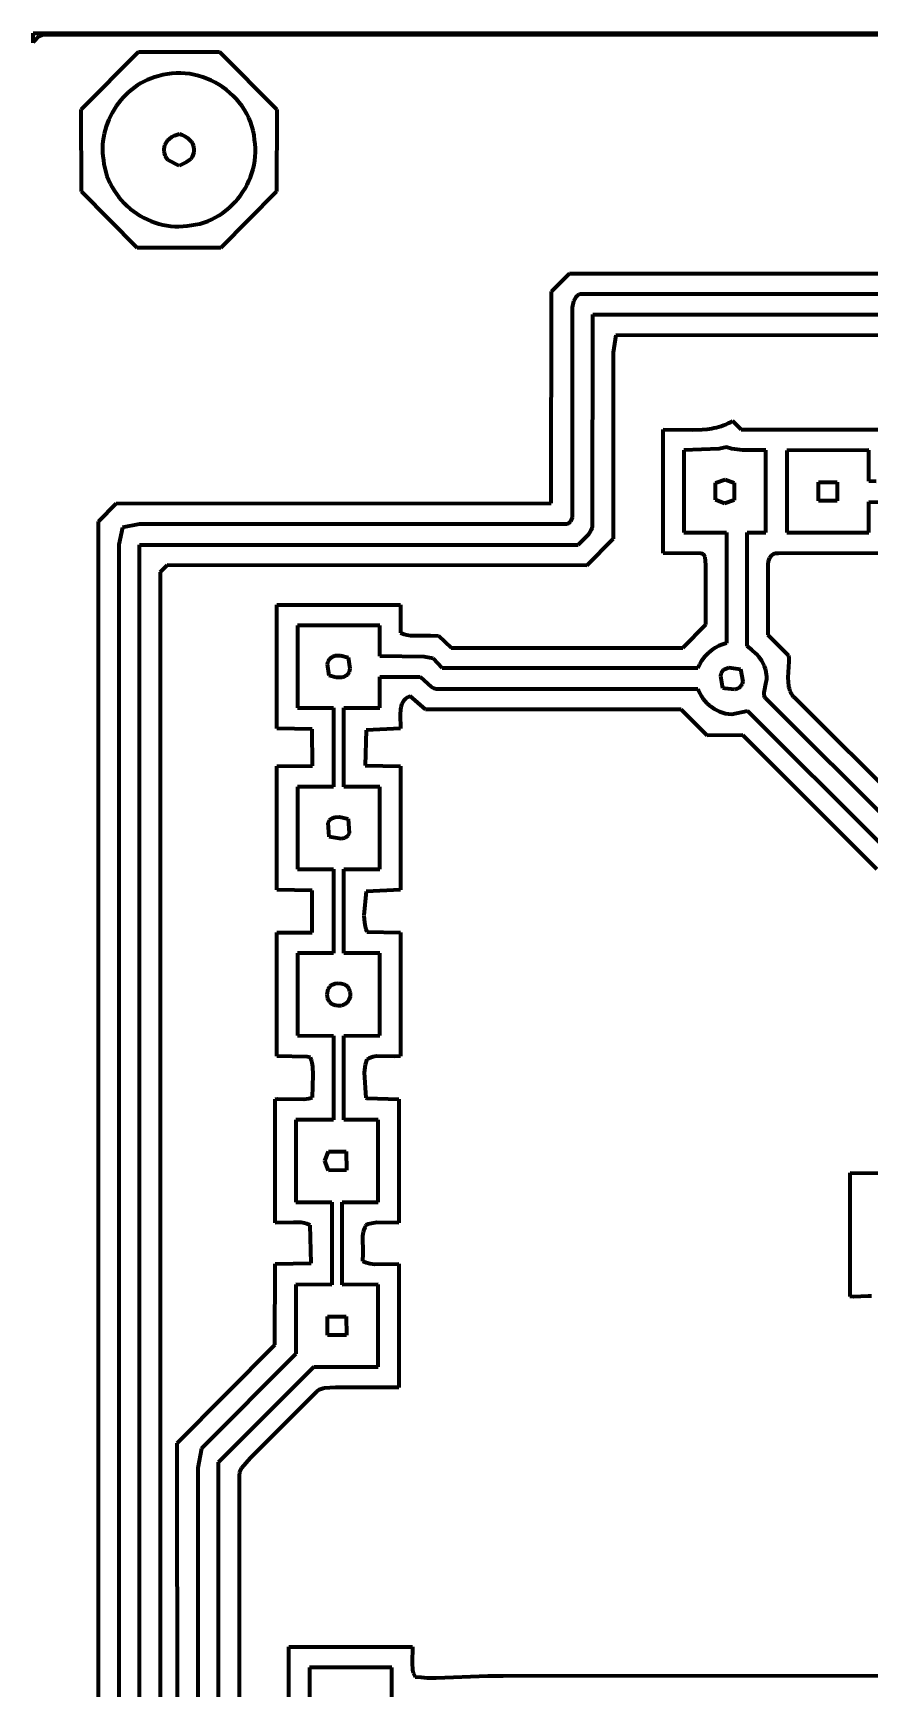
# Model space of a CAD drawing. Header units: millimetres. Extents: x 0 to 15.3, y 0 to 12.6.
# Drawn here: x 0 to 3.39, y 5.91 to 12.61 of the extents above; entities that cross this region are included whole.
import ezdxf

# ---------------------------------------------------------------- set-up
doc = ezdxf.new("R2010")
doc.units = ezdxf.units.MM
doc.layers.add('color#f8f8f8ff', color=7, linetype='CONTINUOUS', lineweight=100)

msp = doc.modelspace()

# ---------------------------------------------------------------- linework, layer by layer
at = {"layer": 'color#f8f8f8ff'}
for p, q in [((0, 12.6111), (15.2778, 12.6111)), ((0, 12.572), (0, 12.6111)), ((0.0234, 12.5977), (0.0012, 12.5741)), ((0.0405, 12.6039), (0.0234, 12.5977)), ((0.0551, 12.6038), (0.0405, 12.6039)), ((15.2227, 12.6039), (0.0551, 12.6038)), ((0.0012, 12.5741), (0, 12.572)), ((0.1944, 12.3023), (0.4269, 12.5348)), ((0.4269, 12.5348), (0.7537, 12.5348)), ((0.7537, 12.5348), (0.9861, 12.3023)), ((0.4101, 12.3914), (0.398, 12.3822)), ((0.4227, 12.4001), (0.4101, 12.3914)), ((0.4357, 12.408), (0.4227, 12.4001)), ((0.4491, 12.4153), (0.4357, 12.408)), ((0.4628, 12.4219), (0.4491, 12.4153)), ((0.477, 12.4277), (0.4628, 12.4219)), ((0.4915, 12.4327), (0.477, 12.4277)), ((0.5063, 12.4369), (0.4915, 12.4327)), ((0.5244, 12.4419), (0.5063, 12.4369)), ((0.5426, 12.4456), (0.5244, 12.4419)), ((0.5608, 12.4481), (0.5426, 12.4456)), ((0.5791, 12.4493), (0.5608, 12.4481)), ((0.5974, 12.4494), (0.5791, 12.4493)), ((0.6156, 12.4483), (0.5974, 12.4494)), ((0.6337, 12.4461), (0.6156, 12.4483)), ((0.6516, 12.4428), (0.6337, 12.4461)), ((0.6693, 12.4384), (0.6516, 12.4428)), ((0.6867, 12.433), (0.6693, 12.4384)), ((0.7038, 12.4266), (0.6867, 12.433)), ((0.7205, 12.4193), (0.7038, 12.4266)), ((0.7367, 12.411), (0.7205, 12.4193)), ((0.7525, 12.4018), (0.7367, 12.411)), ((0.7678, 12.3918), (0.7525, 12.4018)), ((0.7824, 12.381), (0.7678, 12.3918)), ((0.345, 12.3275), (0.3361, 12.3151)), ((0.3546, 12.3394), (0.345, 12.3275)), ((0.3647, 12.3509), (0.3546, 12.3394)), ((0.3753, 12.3619), (0.3647, 12.3509)), ((0.3864, 12.3723), (0.3753, 12.3619)), ((0.398, 12.3822), (0.3864, 12.3723)), ((0.7965, 12.3693), (0.7824, 12.381)), ((0.8098, 12.3569), (0.7965, 12.3693)), ((0.8224, 12.3438), (0.8098, 12.3569)), ((0.8342, 12.33), (0.8224, 12.3438)), ((0.8451, 12.3155), (0.8342, 12.33)), ((0.1953, 11.971), (0.1944, 12.3023)), ((0.3064, 12.2617), (0.3006, 12.2476)), ((0.3128, 12.2756), (0.3064, 12.2617)), ((0.32, 12.2891), (0.3128, 12.2756)), ((0.3277, 12.3023), (0.32, 12.2891)), ((0.3361, 12.3151), (0.3277, 12.3023)), ((0.8552, 12.3004), (0.8451, 12.3155)), ((0.8643, 12.2847), (0.8552, 12.3004)), ((0.8725, 12.2684), (0.8643, 12.2847)), ((0.8795, 12.2516), (0.8725, 12.2684)), ((0.9861, 12.3023), (0.9851, 11.9702)), ((0.2875, 12.2038), (0.2846, 12.1889)), ((0.2911, 12.2186), (0.2875, 12.2038)), ((0.2955, 12.2332), (0.2911, 12.2186)), ((0.3006, 12.2476), (0.2955, 12.2332)), ((0.5512, 12.1836), (0.5609, 12.1911)), ((0.5609, 12.1911), (0.5718, 12.1971)), ((0.5718, 12.1971), (0.5836, 12.2015)), ((0.5836, 12.2015), (0.5917, 12.2034)), ((0.5917, 12.2034), (0.6032, 12.1999)), ((0.6032, 12.1999), (0.6142, 12.1947)), ((0.6142, 12.1947), (0.6242, 12.1879)), ((0.8855, 12.2343), (0.8795, 12.2516)), ((0.8903, 12.2165), (0.8855, 12.2343)), ((0.8939, 12.1983), (0.8903, 12.2165)), ((0.8963, 12.1797), (0.8939, 12.1983)), ((0.2812, 12.1586), (0.2807, 12.1433)), ((0.2807, 12.1433), (0.281, 12.128)), ((0.281, 12.128), (0.2822, 12.1127)), ((0.2825, 12.1738), (0.2812, 12.1586)), ((0.2846, 12.1889), (0.2825, 12.1738)), ((0.53, 12.1422), (0.531, 12.1501)), ((0.53, 12.1382), (0.53, 12.1422)), ((0.5303, 12.1341), (0.53, 12.1382)), ((0.5309, 12.1299), (0.5303, 12.1341)), ((0.5318, 12.1257), (0.5309, 12.1299)), ((0.531, 12.1501), (0.5332, 12.1576)), ((0.5331, 12.1215), (0.5318, 12.1257)), ((0.5332, 12.1576), (0.5364, 12.1648)), ((0.5364, 12.1648), (0.5405, 12.1715)), ((0.5405, 12.1715), (0.5454, 12.1778)), ((0.5454, 12.1778), (0.5512, 12.1836)), ((0.6242, 12.1879), (0.6331, 12.1799)), ((0.6331, 12.1799), (0.6405, 12.1707)), ((0.6405, 12.1707), (0.6444, 12.164)), ((0.6444, 12.164), (0.6475, 12.157)), ((0.6475, 12.157), (0.6495, 12.1496)), ((0.6488, 12.126), (0.6476, 12.1219)), ((0.6497, 12.13), (0.6488, 12.126)), ((0.6495, 12.1496), (0.6505, 12.1419)), ((0.6503, 12.134), (0.6497, 12.13)), ((0.6505, 12.1419), (0.6503, 12.134)), ((0.8986, 12.1626), (0.8963, 12.1797)), ((0.8998, 12.1455), (0.8986, 12.1626)), ((0.899, 12.1114), (0.9, 12.1284)), ((0.9, 12.1284), (0.8998, 12.1455)), ((0.2822, 12.1127), (0.2843, 12.0975)), ((0.2843, 12.0975), (0.2865, 12.0809)), ((0.2865, 12.0809), (0.2897, 12.0646)), ((0.2897, 12.0646), (0.2938, 12.0486)), ((0.5348, 12.1172), (0.5331, 12.1215)), ((0.5363, 12.1118), (0.5348, 12.1172)), ((0.5396, 12.1049), (0.5363, 12.1118)), ((0.546, 12.0974), (0.5396, 12.1049)), ((0.5915, 12.0743), (0.546, 12.0974)), ((0.6209, 12.0886), (0.5915, 12.0743)), ((0.6384, 12.1018), (0.6209, 12.0886)), ((0.6436, 12.1101), (0.6384, 12.1018)), ((0.646, 12.1178), (0.6436, 12.1101)), ((0.6476, 12.1219), (0.646, 12.1178)), ((0.8854, 12.0449), (0.8902, 12.0612)), ((0.8902, 12.0612), (0.8941, 12.0778)), ((0.8941, 12.0778), (0.8971, 12.0945)), ((0.8971, 12.0945), (0.899, 12.1114)), ((0.2938, 12.0486), (0.2989, 12.033)), ((0.2989, 12.033), (0.3049, 12.0176)), ((0.3049, 12.0176), (0.3117, 12.0027)), ((0.3117, 12.0027), (0.3194, 11.9882)), ((0.8573, 11.983), (0.8655, 11.9979)), ((0.8655, 11.9979), (0.873, 12.0132)), ((0.873, 12.0132), (0.8796, 12.0289)), ((0.8796, 12.0289), (0.8854, 12.0449)), ((0.421, 11.7423), (0.1953, 11.971)), ((0.3194, 11.9882), (0.3278, 11.9741)), ((0.3278, 11.9741), (0.337, 11.9605)), ((0.337, 11.9605), (0.3469, 11.9474)), ((0.3469, 11.9474), (0.3575, 11.9348)), ((0.3575, 11.9348), (0.3688, 11.9228)), ((0.3688, 11.9228), (0.3806, 11.9114)), ((0.9851, 11.9702), (0.7599, 11.7424)), ((0.805, 11.916), (0.8168, 11.9282)), ((0.8168, 11.9282), (0.828, 11.9411)), ((0.828, 11.9411), (0.8385, 11.9546)), ((0.8385, 11.9546), (0.8483, 11.9685)), ((0.8483, 11.9685), (0.8573, 11.983)), ((0.3806, 11.9114), (0.393, 11.9006)), ((0.393, 11.9006), (0.406, 11.8904)), ((0.406, 11.8904), (0.4194, 11.8809)), ((0.4194, 11.8809), (0.4333, 11.8721)), ((0.4333, 11.8721), (0.4477, 11.864)), ((0.4477, 11.864), (0.4624, 11.8567)), ((0.4624, 11.8567), (0.4775, 11.8502)), ((0.7064, 11.8509), (0.7219, 11.8577)), ((0.7219, 11.8577), (0.7371, 11.8654)), ((0.7371, 11.8654), (0.7517, 11.8739)), ((0.7517, 11.8739), (0.7658, 11.8833)), ((0.7658, 11.8833), (0.7794, 11.8935)), ((0.7794, 11.8935), (0.7925, 11.9044)), ((0.7925, 11.9044), (0.805, 11.916)), ((0.4775, 11.8502), (0.4929, 11.8445)), ((0.4929, 11.8445), (0.5085, 11.8397)), ((0.5085, 11.8397), (0.5245, 11.8357)), ((0.5245, 11.8357), (0.5406, 11.8326)), ((0.5406, 11.8326), (0.5569, 11.8305)), ((0.5569, 11.8305), (0.5734, 11.8294)), ((0.5734, 11.8294), (0.5899, 11.8292)), ((0.5899, 11.8292), (0.6065, 11.8301)), ((0.6065, 11.8301), (0.6232, 11.832)), ((0.6232, 11.832), (0.6404, 11.8336)), ((0.6404, 11.8336), (0.6574, 11.8364)), ((0.6574, 11.8364), (0.6741, 11.8402)), ((0.6741, 11.8402), (0.6904, 11.845)), ((0.6904, 11.845), (0.7064, 11.8509)), ((0.7599, 11.7424), (0.421, 11.7423)), ((2.0972, 11.5662), (2.1699, 11.6389)), ((2.1699, 11.6389), (3.8516, 11.6393)), ((2.0957, 10.7098), (2.0972, 11.5662)), ((2.1862, 11.5264), (2.1811, 11.501)), ((2.1954, 11.5428), (2.1862, 11.5264)), ((2.2027, 11.5498), (2.1954, 11.5428)), ((2.2092, 11.5534), (2.2027, 11.5498)), ((2.214, 11.5548), (2.2092, 11.5534)), ((2.2192, 11.5553), (2.214, 11.5548)), ((2.2219, 11.5552), (2.2192, 11.5553)), ((3.938, 11.5557), (2.2219, 11.5552)), ((2.1811, 11.501), (2.1808, 10.6651)), ((2.2633, 10.6225), (2.2639, 11.4722)), ((2.2639, 11.4722), (3.9378, 11.4723)), ((2.3572, 11.3886), (2.3472, 11.3192)), ((3.8351, 11.3875), (2.3572, 11.3886)), ((2.3472, 11.3192), (2.3473, 10.5655)), ((2.5485, 10.5067), (2.5485, 11.0072)), ((2.5485, 11.0072), (2.6677, 11.0061)), ((2.6677, 11.0061), (2.7073, 11.0073)), ((2.7073, 11.0073), (2.7269, 11.0091)), ((2.7269, 11.0091), (2.7463, 11.0119)), ((2.7463, 11.0119), (2.7559, 11.0138)), ((2.7559, 11.0138), (2.7654, 11.0159)), ((2.7654, 11.0159), (2.7748, 11.0185)), ((2.7748, 11.0185), (2.7842, 11.0214)), ((2.7842, 11.0214), (2.7935, 11.0248)), ((2.7935, 11.0248), (2.8027, 11.0285)), ((2.8027, 11.0285), (2.8118, 11.0327)), ((2.8118, 11.0327), (2.8208, 11.0374)), ((2.8208, 11.0374), (2.8297, 11.0426)), ((2.8297, 11.0426), (2.8641, 11.007)), ((2.8641, 11.007), (3.4655, 11.0071)), ((2.7761, 10.9291), (2.6322, 10.9235)), ((2.6322, 10.9235), (2.6322, 10.5905)), ((2.8055, 10.9363), (2.7761, 10.9291)), ((2.8269, 10.93), (2.8055, 10.9363)), ((2.8706, 10.9238), (2.8269, 10.93)), ((2.965, 10.9234), (2.8706, 10.9238)), ((2.965, 10.5903), (2.965, 10.9234)), ((3.3817, 10.9234), (3.0489, 10.9233)), ((3.0489, 10.9233), (3.0489, 10.5905)), ((3.3817, 10.7984), (3.3817, 10.9234)), ((2.7604, 10.7917), (2.7997, 10.8053)), ((2.7604, 10.7226), (2.7604, 10.7917)), ((2.7997, 10.8053), (2.8368, 10.7913)), ((2.8368, 10.7913), (2.8368, 10.7223)), ((3.1772, 10.7949), (3.2532, 10.7949)), ((3.1772, 10.719), (3.1772, 10.7949)), ((3.2532, 10.7949), (3.2532, 10.719)), ((3.4103, 10.797), (3.3817, 10.7984)), ((2.7978, 10.7086), (2.7604, 10.7226)), ((2.8368, 10.7223), (2.7978, 10.7086)), ((3.2532, 10.719), (3.1772, 10.719)), ((0.2639, 10.6356), (0.3366, 10.7083)), ((0.3366, 10.7083), (2.0957, 10.7098)), ((2.1811, 10.6514), (2.1745, 10.6351)), ((2.1808, 10.6651), (2.1811, 10.6514)), ((3.3817, 10.5905), (3.3817, 10.7154)), ((3.3817, 10.7154), (3.5975, 10.7129)), ((0.2639, 4.5449), (0.2639, 10.6356)), ((0.3616, 10.6107), (0.3472, 10.5427)), ((0.4301, 10.625), (0.3616, 10.6107)), ((2.1527, 10.6251), (0.4301, 10.625)), ((2.1589, 10.6252), (2.1527, 10.6251)), ((2.1661, 10.6277), (2.1589, 10.6252)), ((2.1745, 10.6351), (2.1661, 10.6277)), ((2.205, 10.5417), (2.2476, 10.5846)), ((2.2476, 10.5846), (2.2573, 10.5989)), ((2.2573, 10.5989), (2.2612, 10.6084)), ((2.2612, 10.6084), (2.2627, 10.6152)), ((2.2627, 10.6152), (2.2633, 10.6225)), ((2.6322, 10.5905), (2.8055, 10.5907)), ((2.8055, 10.5907), (2.8056, 10.143)), ((2.8889, 10.1311), (2.8891, 10.5909)), ((2.8891, 10.5909), (2.965, 10.5903)), ((3.0489, 10.5905), (3.3817, 10.5905)), ((0.3472, 10.5427), (0.3472, 4.6385)), ((0.4306, 4.6315), (0.4306, 10.5417)), ((0.4306, 10.5417), (2.205, 10.5417)), ((2.3473, 10.5655), (2.2398, 10.4581)), ((0.5419, 10.4583), (0.5139, 10.4304)), ((2.2398, 10.4581), (0.5419, 10.4583)), ((2.7026, 10.5055), (2.5485, 10.5067)), ((2.707, 10.5045), (2.7026, 10.5055)), ((2.7107, 10.5029), (2.707, 10.5045)), ((2.715, 10.4996), (2.7107, 10.5029)), ((2.7194, 10.492), (2.715, 10.4996)), ((2.7221, 10.459), (2.7194, 10.492)), ((2.7222, 10.2188), (2.7221, 10.459)), ((2.9727, 10.4595), (2.9722, 10.1771)), ((2.974, 10.4746), (2.9727, 10.4595)), ((2.9798, 10.4883), (2.974, 10.4746)), ((2.9876, 10.4976), (2.9798, 10.4883)), ((2.9956, 10.503), (2.9876, 10.4976)), ((3.0025, 10.5056), (2.9956, 10.503)), ((3.0101, 10.5066), (3.0025, 10.5056)), ((3.0156, 10.5063), (3.0101, 10.5066)), ((3.4601, 10.5067), (3.0156, 10.5063)), ((0.5139, 10.4304), (0.5139, 4.7643)), ((0.9861, 9.7985), (0.9861, 10.299)), ((0.9861, 10.299), (1.4861, 10.2989)), ((1.4861, 10.2989), (1.4859, 10.1854)), ((1.4028, 10.215), (1.0694, 10.215)), ((1.0694, 10.215), (1.0698, 9.8819)), ((1.4028, 10.0901), (1.4028, 10.215)), ((1.4859, 10.1854), (1.4909, 10.1831)), ((1.4909, 10.1831), (1.501, 10.1794)), ((2.6285, 10.125), (2.7222, 10.2188)), ((1.501, 10.1794), (1.5113, 10.1766)), ((1.5113, 10.1766), (1.5269, 10.1741)), ((1.5269, 10.1741), (1.6078, 10.1746)), ((1.6078, 10.1746), (1.6398, 10.1727)), ((1.6398, 10.1727), (1.6916, 10.125)), ((1.6916, 10.125), (2.6285, 10.125)), ((2.7455, 10.1152), (2.7327, 10.1048)), ((2.7592, 10.1242), (2.7455, 10.1152)), ((2.7738, 10.132), (2.7592, 10.1242)), ((2.7893, 10.1382), (2.7738, 10.132)), ((2.8056, 10.143), (2.7893, 10.1382)), ((2.9081, 10.1167), (2.8889, 10.1311)), ((2.9258, 10.1001), (2.9081, 10.1167)), ((2.9722, 10.1771), (3.0556, 10.094)), ((1.1915, 10.0587), (1.1938, 10.0689)), ((1.1971, 10.0128), (1.1915, 10.0587)), ((1.1938, 10.0689), (1.1971, 10.0759)), ((1.1971, 10.0759), (1.2003, 10.0801)), ((1.2003, 10.0801), (1.2043, 10.0839)), ((1.2043, 10.0839), (1.2066, 10.0856)), ((1.2066, 10.0856), (1.213, 10.0899)), ((1.213, 10.0899), (1.2219, 10.0932)), ((1.2219, 10.0932), (1.2434, 10.0929)), ((1.2434, 10.0929), (1.2745, 10.0851)), ((1.2745, 10.0851), (1.281, 10.0411)), ((1.5816, 10.0874), (1.4028, 10.0901)), ((1.6185, 10.0814), (1.5816, 10.0874)), ((1.6554, 10.0416), (1.6185, 10.0814)), ((2.6957, 10.057), (2.6886, 10.0417)), ((2.7042, 10.0714), (2.6957, 10.057)), ((2.7174, 10.0891), (2.7042, 10.0714)), ((2.7327, 10.1048), (2.7174, 10.0891)), ((2.9377, 10.0862), (2.9258, 10.1001)), ((2.948, 10.0713), (2.9377, 10.0862)), ((2.9539, 10.0609), (2.948, 10.0713)), ((2.9589, 10.05), (2.9539, 10.0609)), ((2.9629, 10.0388), (2.9589, 10.05)), ((3.0571, 10.0693), (3.0538, 10.004)), ((3.0556, 10.094), (3.0568, 10.0818)), ((3.0568, 10.0818), (3.0571, 10.0693)), ((1.2255, 10.005), (1.1971, 10.0128)), ((1.2495, 10.0039), (1.2255, 10.005)), ((1.2585, 10.007), (1.2495, 10.0039)), ((1.265, 10.0111), (1.2585, 10.007)), ((1.2674, 10.0129), (1.265, 10.0111)), ((1.2715, 10.0167), (1.2674, 10.0129)), ((1.2748, 10.0209), (1.2715, 10.0167)), ((1.2783, 10.028), (1.2748, 10.0209)), ((1.281, 10.0411), (1.2783, 10.028)), ((1.4024, 9.8819), (1.4028, 10.0073)), ((1.4028, 10.0073), (1.5643, 10.0075)), ((1.5643, 10.0075), (1.5666, 10.0056)), ((1.5666, 10.0056), (1.6107, 9.966)), ((2.6886, 10.0417), (1.6554, 10.0416)), ((2.7817, 10.0101), (2.784, 10.0205)), ((2.7904, 9.9612), (2.7817, 10.0101)), ((2.784, 10.0205), (2.7874, 10.0279)), ((2.7874, 10.0279), (2.7925, 10.0349)), ((2.7925, 10.0349), (2.7946, 10.0371)), ((2.7946, 10.0371), (2.8152, 10.0442)), ((2.8152, 10.0442), (2.8625, 10.0386)), ((2.8625, 10.0386), (2.8714, 9.9883)), ((2.8714, 9.9883), (2.8688, 9.9791)), ((2.9574, 9.9433), (2.9663, 9.9851)), ((2.9658, 10.0273), (2.9629, 10.0388)), ((2.9676, 10.0155), (2.9658, 10.0273)), ((2.9663, 9.9851), (2.9673, 9.9912)), ((2.9673, 9.9912), (2.9679, 9.9974)), ((2.968, 10.0096), (2.9676, 10.0155)), ((2.9679, 9.9974), (2.9681, 10.0035)), ((2.9681, 10.0035), (2.968, 10.0096)), ((3.0538, 10.004), (3.0542, 9.9849)), ((3.0542, 9.9849), (3.0555, 9.9725)), ((1.5025, 9.9143), (1.4994, 9.9107)), ((1.5061, 9.9178), (1.5025, 9.9143)), ((1.5101, 9.921), (1.5061, 9.9178)), ((1.5145, 9.9239), (1.5101, 9.921)), ((1.5195, 9.9266), (1.5145, 9.9239)), ((1.5249, 9.929), (1.5195, 9.9266)), ((1.5881, 9.875), (1.5249, 9.929)), ((1.6107, 9.966), (1.6217, 9.961)), ((1.6217, 9.961), (1.6307, 9.9591)), ((1.6307, 9.9591), (1.6372, 9.9589)), ((1.6372, 9.9589), (2.6887, 9.9583)), ((2.6887, 9.9583), (2.6912, 9.9525)), ((2.6912, 9.9525), (2.6967, 9.9411)), ((2.6967, 9.9411), (2.703, 9.9302)), ((2.703, 9.9302), (2.7101, 9.9199)), ((2.7101, 9.9199), (2.7179, 9.9102)), ((2.7979, 9.9594), (2.7904, 9.9612)), ((2.839, 9.9558), (2.7979, 9.9594)), ((2.849, 9.9587), (2.839, 9.9558)), ((2.8558, 9.9625), (2.849, 9.9587)), ((2.8599, 9.9661), (2.8558, 9.9625)), ((2.8635, 9.9704), (2.8599, 9.9661)), ((2.8651, 9.9726), (2.8635, 9.9704)), ((2.8688, 9.9791), (2.8651, 9.9726)), ((2.9573, 9.9335), (2.9574, 9.9433)), ((2.9584, 9.9288), (2.9573, 9.9335)), ((2.9603, 9.9244), (2.9584, 9.9288)), ((2.9634, 9.9203), (2.9603, 9.9244)), ((2.9653, 9.9183), (2.9634, 9.9203)), ((2.9675, 9.9164), (2.9653, 9.9183)), ((2.9701, 9.9147), (2.9675, 9.9164)), ((3.4901, 9.3952), (2.9701, 9.9147)), ((3.0555, 9.9725), (3.0567, 9.9664)), ((3.0567, 9.9664), (3.0581, 9.9605)), ((3.0581, 9.9605), (3.0599, 9.9547)), ((3.0599, 9.9547), (3.062, 9.9491)), ((3.062, 9.9491), (3.0646, 9.9436)), ((3.0646, 9.9436), (3.0676, 9.9382)), ((3.0676, 9.9382), (3.0711, 9.9331)), ((3.0711, 9.9331), (3.0751, 9.9282)), ((3.0751, 9.9282), (3.0797, 9.9234)), ((3.0797, 9.9234), (3.0848, 9.9189)), ((3.0848, 9.9189), (3.5251, 9.4792)), ((1.0698, 9.8819), (1.2154, 9.8822)), ((1.2154, 9.8822), (1.2154, 9.5623)), ((1.2568, 9.5623), (1.2568, 9.8821)), ((1.2568, 9.8821), (1.4024, 9.8819)), ((1.4863, 9.8751), (1.4852, 9.8546)), ((1.4852, 9.8546), (1.486, 9.7983)), ((1.4879, 9.8848), (1.4863, 9.8751)), ((1.4905, 9.8941), (1.4879, 9.8848)), ((1.4922, 9.8985), (1.4905, 9.8941)), ((1.4942, 9.9027), (1.4922, 9.8985)), ((1.4966, 9.9068), (1.4942, 9.9027)), ((1.4994, 9.9107), (1.4966, 9.9068)), ((2.6212, 9.875), (1.5881, 9.875)), ((2.7264, 9.7701), (2.6212, 9.875)), ((2.7179, 9.9102), (2.7263, 9.9011)), ((2.7263, 9.9011), (2.7354, 9.8928)), ((2.7354, 9.8928), (2.7451, 9.8851)), ((2.7451, 9.8851), (2.7553, 9.8783)), ((2.7553, 9.8783), (2.7661, 9.8722)), ((2.7661, 9.8722), (2.7773, 9.8671)), ((2.7773, 9.8671), (2.789, 9.8628)), ((2.789, 9.8628), (2.8011, 9.8594)), ((2.8011, 9.8594), (2.8135, 9.8571)), ((2.8135, 9.8571), (2.8263, 9.8557)), ((2.8263, 9.8557), (2.8902, 9.87)), ((2.8902, 9.87), (3.4224, 9.3377)), ((1.1287, 9.7954), (0.9861, 9.7985)), ((1.1309, 9.6475), (1.1287, 9.7954)), ((1.3471, 9.7907), (1.3436, 9.649)), ((1.486, 9.7983), (1.3471, 9.7907)), ((2.8719, 9.7707), (2.7264, 9.7701)), ((3.4129, 9.2291), (2.8719, 9.7707)), ((0.9861, 9.6461), (1.1309, 9.6475)), ((0.9862, 9.1454), (0.9861, 9.6461)), ((1.3436, 9.649), (1.4861, 9.6462)), ((1.4861, 9.6462), (1.4861, 9.1455)), ((1.0699, 9.5626), (1.0695, 9.2295)), ((1.2154, 9.5623), (1.0699, 9.5626)), ((1.4024, 9.5625), (1.2568, 9.5623)), ((1.4025, 9.2292), (1.4024, 9.5625)), ((1.1939, 9.416), (1.1988, 9.4273)), ((1.1976, 9.3595), (1.1939, 9.416)), ((1.1988, 9.4273), (1.2032, 9.4314)), ((1.2032, 9.4314), (1.2103, 9.436)), ((1.2103, 9.436), (1.2204, 9.4396)), ((1.2204, 9.4396), (1.2392, 9.4404)), ((1.2392, 9.4404), (1.2746, 9.4322)), ((1.2746, 9.4322), (1.2782, 9.3753)), ((1.2462, 9.3512), (1.1976, 9.3595)), ((1.2591, 9.3543), (1.2462, 9.3512)), ((1.2663, 9.3582), (1.2591, 9.3543)), ((1.2731, 9.3638), (1.2663, 9.3582)), ((1.2782, 9.3753), (1.2731, 9.3638)), ((1.0695, 9.2295), (1.2154, 9.2294)), ((1.2154, 9.2294), (1.2157, 8.889)), ((1.2565, 8.889), (1.2568, 9.2294)), ((1.2568, 9.2294), (1.4025, 9.2292)), ((1.1286, 9.1427), (0.9862, 9.1454)), ((1.1294, 8.9726), (1.1286, 9.1427)), ((1.3473, 9.1383), (1.3385, 9.0414)), ((1.4861, 9.1455), (1.3473, 9.1383)), ((1.3385, 9.0414), (1.3403, 9.0133)), ((1.3403, 9.0133), (1.3435, 8.9969)), ((1.3435, 8.9969), (1.3466, 8.9864)), ((1.3466, 8.9864), (1.3506, 8.9761)), ((1.3506, 8.9761), (1.4861, 8.9723)), ((0.9861, 8.9722), (1.1294, 8.9726)), ((0.9861, 8.4722), (0.9861, 8.9722)), ((1.4861, 8.9723), (1.4861, 8.4722)), ((1.2157, 8.889), (1.0694, 8.8889)), ((1.0694, 8.8889), (1.0694, 8.5556)), ((1.4028, 8.8889), (1.2565, 8.889)), ((1.4028, 8.5556), (1.4028, 8.8889)), ((1.19, 8.7214), (1.1904, 8.729)), ((1.1907, 8.7138), (1.19, 8.7214)), ((1.1904, 8.729), (1.1918, 8.7364)), ((1.1923, 8.7065), (1.1907, 8.7138)), ((1.1918, 8.7364), (1.1943, 8.7435)), ((1.1943, 8.7435), (1.1977, 8.7501)), ((1.1977, 8.7501), (1.1999, 8.7531)), ((1.1999, 8.7531), (1.2023, 8.7559)), ((1.2023, 8.7559), (1.2049, 8.7585)), ((1.2049, 8.7585), (1.2078, 8.7608)), ((1.2078, 8.7608), (1.211, 8.7629)), ((1.211, 8.7629), (1.2222, 8.7668)), ((1.2222, 8.7668), (1.2343, 8.7682)), ((1.2343, 8.7682), (1.2465, 8.7672)), ((1.2465, 8.7672), (1.2579, 8.7637)), ((1.2579, 8.7637), (1.2655, 8.7594)), ((1.2655, 8.7594), (1.27, 8.7557)), ((1.27, 8.7557), (1.2738, 8.7514)), ((1.2738, 8.7514), (1.2769, 8.7464)), ((1.2769, 8.7464), (1.2791, 8.7408)), ((1.2791, 8.7408), (1.2804, 8.7345)), ((1.2804, 8.7345), (1.2815, 8.731)), ((1.2821, 8.7137), (1.2805, 8.7071)), ((1.2815, 8.731), (1.2822, 8.7274)), ((1.2828, 8.7205), (1.2821, 8.7137)), ((1.2822, 8.7274), (1.2828, 8.7205)), ((1.195, 8.6996), (1.1923, 8.7065)), ((1.1986, 8.6933), (1.195, 8.6996)), ((1.2008, 8.6905), (1.1986, 8.6933)), ((1.2033, 8.6878), (1.2008, 8.6905)), ((1.206, 8.6855), (1.2033, 8.6878)), ((1.2089, 8.6833), (1.206, 8.6855)), ((1.2121, 8.6815), (1.2089, 8.6833)), ((1.2156, 8.68), (1.2121, 8.6815)), ((1.2192, 8.6789), (1.2156, 8.68)), ((1.2232, 8.6781), (1.2192, 8.6789)), ((1.2267, 8.677), (1.2232, 8.6781)), ((1.2337, 8.6758), (1.2267, 8.677)), ((1.2406, 8.6757), (1.2337, 8.6758)), ((1.2473, 8.6768), (1.2406, 8.6757)), ((1.2537, 8.6788), (1.2473, 8.6768)), ((1.2597, 8.6818), (1.2537, 8.6788)), ((1.2652, 8.6856), (1.2597, 8.6818)), ((1.2701, 8.6901), (1.2652, 8.6856)), ((1.2744, 8.6953), (1.2701, 8.6901)), ((1.2779, 8.701), (1.2744, 8.6953)), ((1.2805, 8.7071), (1.2779, 8.701)), ((1.0694, 8.5556), (1.2157, 8.5555)), ((1.2157, 8.5555), (1.2154, 8.2151)), ((1.2566, 8.5555), (1.4028, 8.5556)), ((1.2568, 8.2151), (1.2566, 8.5555)), ((1.1084, 8.4698), (0.9861, 8.4722)), ((1.1221, 8.4669), (1.1084, 8.4698)), ((1.126, 8.4568), (1.1221, 8.4669)), ((1.129, 8.4463), (1.126, 8.4568)), ((1.1319, 8.4302), (1.129, 8.4463)), ((1.3499, 8.4586), (1.3439, 8.4382)), ((1.3583, 8.4634), (1.3499, 8.4586)), ((1.367, 8.4671), (1.3583, 8.4634)), ((1.3759, 8.4698), (1.367, 8.4671)), ((1.3898, 8.4723), (1.3759, 8.4698)), ((1.4625, 8.4712), (1.3898, 8.4723)), ((1.4861, 8.4722), (1.4625, 8.4712)), ((1.1304, 8.3059), (1.1335, 8.3967)), ((1.1335, 8.3967), (1.1319, 8.4302)), ((1.3439, 8.4382), (1.3394, 8.4065)), ((1.3394, 8.4065), (1.3461, 8.3042)), ((1.1155, 8.3017), (1.1304, 8.3059)), ((0.979, 8.2989), (0.9894, 8.2995)), ((0.979, 7.7983), (0.979, 8.2989)), ((0.9894, 8.2995), (1.0951, 8.2985)), ((1.0951, 8.2985), (1.1155, 8.3017)), ((1.3461, 8.3042), (1.3506, 8.3032)), ((1.3506, 8.3032), (1.4793, 8.2989)), ((1.4793, 8.2989), (1.4793, 7.7983)), ((1.2154, 8.2151), (1.0628, 8.2151)), ((1.0628, 8.2151), (1.0628, 7.8822)), ((1.3956, 8.215), (1.2568, 8.2151)), ((1.3956, 7.8822), (1.3956, 8.215)), ((1.1808, 8.0496), (1.1949, 8.0869)), ((1.1944, 8.0104), (1.1808, 8.0496)), ((1.1949, 8.0869), (1.2671, 8.0866)), ((1.2671, 8.0866), (1.2672, 8.0108)), ((1.2672, 8.0108), (1.1944, 8.0104)), ((3.3055, 7.4999), (3.3056, 8)), ((3.3056, 8), (3.7679, 7.9988)), ((1.0628, 7.8822), (1.2082, 7.8824)), ((1.2082, 7.8824), (1.2083, 7.5482)), ((1.25, 7.5482), (1.2501, 7.8824)), ((1.2501, 7.8824), (1.3956, 7.8822)), ((1.0541, 7.7998), (0.979, 7.7983)), ((1.0839, 7.7991), (1.0541, 7.7998)), ((1.0984, 7.7968), (1.0839, 7.7991)), ((1.1078, 7.7943), (1.0984, 7.7968)), ((1.1169, 7.7908), (1.1078, 7.7943)), ((1.1214, 7.7887), (1.1169, 7.7908)), ((1.1247, 7.6346), (1.1214, 7.7887)), ((1.3381, 7.7705), (1.3354, 7.7609)), ((1.3417, 7.7798), (1.3381, 7.7705)), ((1.344, 7.7843), (1.3417, 7.7798)), ((1.3466, 7.7888), (1.344, 7.7843)), ((1.3552, 7.7924), (1.3466, 7.7888)), ((1.3684, 7.7962), (1.3552, 7.7924)), ((1.3911, 7.7992), (1.3684, 7.7962)), ((1.4793, 7.7983), (1.3911, 7.7992)), ((1.3354, 7.7609), (1.333, 7.7461)), ((1.333, 7.7461), (1.3344, 7.6741)), ((1.3344, 7.6741), (1.3332, 7.6439)), ((1.3332, 7.6439), (1.3379, 7.6417)), ((1.3379, 7.6417), (1.3474, 7.638)), ((1.3474, 7.638), (1.3621, 7.6342)), ((0.9777, 7.3049), (0.979, 7.6321)), ((0.979, 7.6321), (1.1247, 7.6346)), ((1.3621, 7.6342), (1.3821, 7.6316)), ((1.3821, 7.6316), (1.4793, 7.6323)), ((1.4793, 7.6323), (1.4794, 7.1318)), ((1.2083, 7.5482), (1.0628, 7.5484)), ((1.0628, 7.5484), (1.0632, 7.2681)), ((1.3956, 7.5484), (1.25, 7.5482)), ((1.3956, 7.2155), (1.3956, 7.5484)), ((3.3184, 7.4986), (3.3055, 7.4999)), ((3.3781, 7.5018), (3.3184, 7.4986)), ((3.3915, 7.5012), (3.3781, 7.5018)), ((1.1912, 7.42), (1.2671, 7.4199)), ((1.1912, 7.344), (1.1912, 7.42)), ((1.2671, 7.4199), (1.2672, 7.3441)), ((0.5832, 6.9066), (0.9777, 7.3049)), ((1.2672, 7.3441), (1.1912, 7.344)), ((1.0632, 7.2681), (0.6814, 6.8861)), ((0.75, 6.8301), (1.1353, 7.2154)), ((1.1353, 7.2154), (1.3956, 7.2155)), ((1.1413, 7.1095), (0.8775, 6.8461)), ((1.1478, 7.1162), (1.1413, 7.1095)), ((1.1577, 7.1228), (1.1478, 7.1162)), ((1.1774, 7.1294), (1.1577, 7.1228)), ((1.2227, 7.132), (1.1774, 7.1294)), ((1.4794, 7.1318), (1.2227, 7.132)), ((0.5842, 4.8733), (0.5832, 6.9066)), ((0.6814, 6.8861), (0.6666, 6.8067)), ((0.8775, 6.8461), (0.8435, 6.8057)), ((0.6666, 6.8067), (0.6667, 4.9575)), ((0.75, 4.9722), (0.75, 6.8301)), ((0.8356, 6.788), (0.8333, 6.7752)), ((0.8333, 6.7752), (0.8334, 6.765)), ((0.8435, 6.8057), (0.8356, 6.788)), ((0.8334, 6.765), (0.8334, 5.0966)), ((1.0342, 6.0832), (1.5349, 6.0834)), ((1.0346, 5.6389), (1.0342, 6.0832)), ((1.5349, 6.0834), (1.5336, 6.019)), ((1.1183, 6), (1.1183, 5.6667)), ((1.4512, 6), (1.1183, 6)), ((1.451, 5.875), (1.4512, 6)), ((1.5336, 6.019), (1.5353, 5.9894)), ((1.5353, 5.9894), (1.5382, 5.9775)), ((1.5382, 5.9775), (1.5412, 5.9698)), ((1.5412, 5.9698), (1.5452, 5.9624)), ((1.5452, 5.9624), (1.5697, 5.9599)), ((1.6311, 5.9575), (1.8402, 5.9658)), ((1.8402, 5.9658), (1.9017, 5.9655)), ((1.9017, 5.9655), (4.1385, 5.9678)), ((1.5697, 5.9599), (1.5942, 5.9584)), ((1.5942, 5.9584), (1.6311, 5.9575))]:
    msp.add_line(p, q, dxfattribs=at)

doc.saveas('drawing.dxf')
